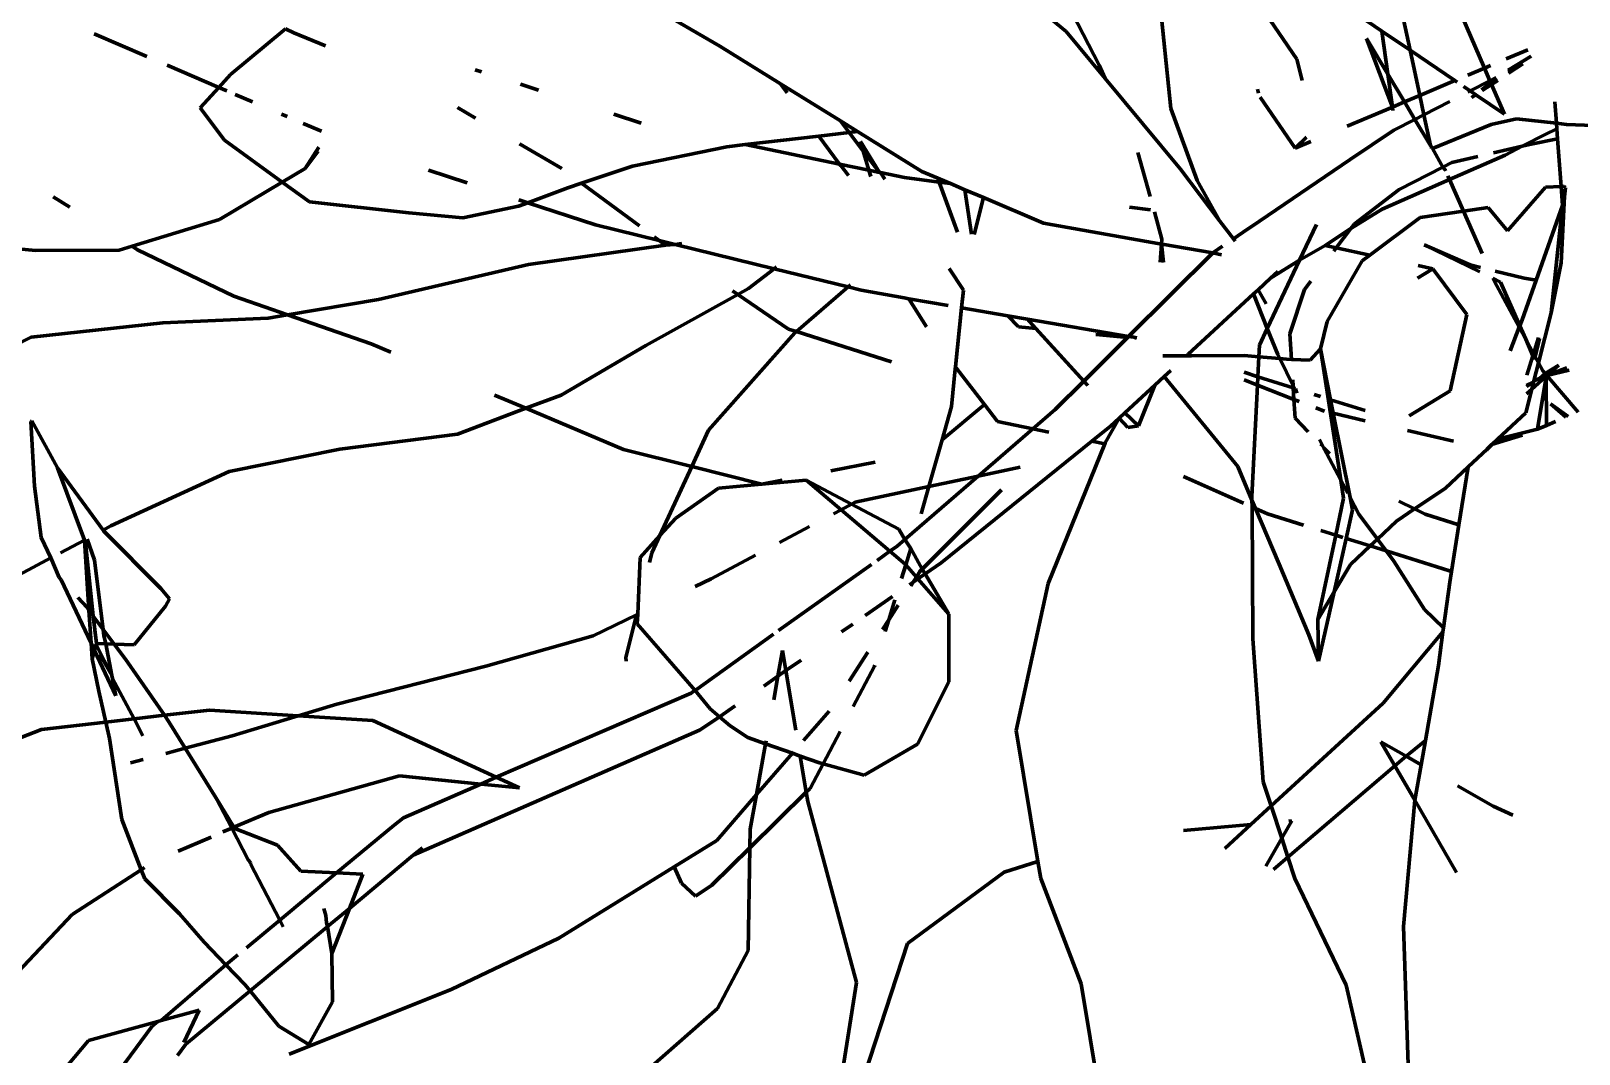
# Model space of a CAD drawing. Header units: millimetres. Extents: x 4307 to 31003, y 2809 to 20009.
# Drawn here: x 7991 to 8052.2, y 17193 to 17233.5 of the extents above; entities that cross this region are included whole.
import ezdxf

# ---------------------------------------------------------------- set-up
doc = ezdxf.new("R2010")
doc.units = ezdxf.units.MM
doc.layers.add('ProfileEdges', color=7, linetype='Continuous')

msp = doc.modelspace()

# ---------------------------------------------------------------- linework, layer by layer
at = {"layer": 'ProfileEdges', "lineweight": 211}
for p, q in [((8033.256, 17232.162), (8031.354, 17235.831)), ((8018.242, 17232.904), (8014.257, 17235.228)), ((8029.71, 17235.338), (8031.952, 17233.492)), ((8035.625, 17234.945), (8036.088, 17230.447)), ((8039.648, 17234.476), (8041.075, 17232.399)), ((8047.431, 17234.504), (8048.5, 17232.038)), ((8044.44, 17233.506), (8043.526, 17234.126)), ((8045.561, 17232.747), (8045.298, 17233.969)), ((7995.573, 17232.497), (7993.484, 17233.393)), ((7998.881, 17231.787), (8001.06, 17233.596)), ((8001.06, 17233.596), (8001.389, 17233.435)), ((8001.389, 17233.435), (8002.638, 17232.921)), ((8031.952, 17233.492), (8033.492, 17231.633)), ((8044.44, 17233.506), (8044.678, 17231.805)), ((8045.561, 17232.747), (8044.44, 17233.506)), ((8020.649, 17231.411), (8018.242, 17232.904)), ((8043.833, 17233.215), (8044.86, 17230.497)), ((8044.678, 17231.805), (8043.833, 17233.215)), ((8047.334, 17231.544), (8045.561, 17232.747)), ((8045.945, 17230.956), (8045.561, 17232.747)), ((8050.22, 17232.766), (8049.355, 17232.4)), ((7998.419, 17231.277), (7996.378, 17232.152)), ((8033.492, 17231.633), (8033.256, 17232.162)), ((8041.075, 17232.399), (8041.283, 17231.546)), ((8048.5, 17232.038), (8047.839, 17231.758)), ((8048.736, 17232.138), (8048.5, 17232.038)), ((8048.5, 17232.038), (8048.718, 17231.535)), ((8050.351, 17232.513), (8049.434, 17231.952)), ((8049.442, 17231.907), (8050.025, 17232.207)), ((8049.455, 17231.833), (8050.025, 17232.207)), ((7998.419, 17231.277), (7998.881, 17231.787)), ((8008.557, 17231.974), (8008.814, 17231.891)), ((8010.349, 17231.399), (8011.069, 17231.167)), ((8020.904, 17231.064), (8020.649, 17231.411)), ((8020.649, 17231.411), (8023.012, 17229.948)), ((8033.492, 17231.633), (8036.469, 17228.038)), ((8044.678, 17231.805), (8044.86, 17230.497)), ((8045.34, 17230.7), (8044.678, 17231.805)), ((8047.334, 17231.544), (8045.945, 17230.956)), ((8047.427, 17231.482), (8047.334, 17231.544)), ((8047.939, 17231.134), (8048.718, 17231.535)), ((8048.387, 17231.177), (8048.755, 17231.45)), ((8048.412, 17231.15), (8048.781, 17231.392)), ((8048.718, 17231.535), (8048.97, 17231.664)), ((8048.718, 17231.535), (8048.755, 17231.45)), ((8048.755, 17231.45), (8048.99, 17231.624)), ((8048.755, 17231.45), (8048.781, 17231.392)), ((8048.781, 17231.392), (8049.025, 17231.552)), ((8048.781, 17231.392), (8049.289, 17230.219)), ((7997.684, 17230.466), (7998.419, 17231.277)), ((7998.735, 17231.141), (7998.419, 17231.277)), ((7999.751, 17230.706), (7999.063, 17231.001)), ((8039.562, 17231.044), (8039.523, 17231.204)), ((8041.013, 17228.868), (8039.625, 17230.888)), ((8045.945, 17230.956), (8045.34, 17230.7)), ((8046.109, 17230.193), (8045.945, 17230.956)), ((8047.939, 17231.134), (8047.679, 17231.311)), ((8047.843, 17231.085), (8047.939, 17231.134)), ((8048.159, 17230.985), (8047.939, 17231.134)), ((8047.994, 17230.877), (8048.159, 17230.985)), ((8049.289, 17230.219), (8048.159, 17230.985)), ((7998.635, 17229.19), (7997.684, 17230.466)), ((8001.117, 17230.12), (8000.893, 17230.216)), ((8007.864, 17230.475), (8008.577, 17230.058)), ((8014.043, 17230.213), (8015.136, 17229.862)), ((8037.134, 17227.594), (8036.088, 17230.447)), ((8044.86, 17230.497), (8043.066, 17229.737)), ((8045.34, 17230.7), (8044.86, 17230.497)), ((8044.86, 17230.497), (8044.879, 17230.362)), ((8045.753, 17230.01), (8045.34, 17230.7)), ((8045.753, 17230.01), (8046.109, 17230.193)), ((8046.109, 17230.193), (8047.131, 17230.718)), ((8046.37, 17228.98), (8046.109, 17230.193)), ((8051.35, 17229.855), (8051.287, 17230.704)), ((8002.476, 17229.537), (8001.753, 17229.847)), ((8023.362, 17229.489), (8023.012, 17229.948)), ((8023.692, 17229.527), (8023.012, 17229.948)), ((8043.185, 17228.425), (8044.911, 17229.577)), ((8044.911, 17229.577), (8045.753, 17230.01)), ((8046.37, 17228.98), (8045.753, 17230.01)), ((8048.766, 17229.813), (8046.444, 17228.857)), ((8049.774, 17230.037), (8048.766, 17229.813)), ((8051.35, 17229.855), (8049.774, 17230.037)), ((8051.366, 17229.638), (8050.934, 17229.425)), ((8051.75, 17229.809), (8051.35, 17229.855)), ((8051.366, 17229.638), (8051.35, 17229.855)), ((8051.395, 17229.245), (8051.366, 17229.638)), ((8053.172, 17229.755), (8051.75, 17229.809)), ((8000.928, 17227.525), (7998.635, 17229.19)), ((8010.316, 17229.042), (8011.989, 17228.063)), ((8019.24, 17229.012), (8018.515, 17228.928)), ((8022.167, 17229.35), (8019.24, 17229.012)), ((8019.24, 17229.012), (8022.985, 17228.24)), ((8023.362, 17229.489), (8022.167, 17229.35)), ((8022.985, 17228.24), (8022.167, 17229.35)), ((8023.692, 17229.527), (8023.362, 17229.489)), ((8023.92, 17228.758), (8023.362, 17229.489)), ((8026.235, 17227.953), (8023.692, 17229.527)), ((8023.811, 17229.133), (8023.92, 17228.758)), ((8023.811, 17229.133), (8024.565, 17227.914)), ((8041.456, 17229.301), (8041.013, 17228.868)), ((8041.637, 17229.133), (8041.013, 17228.868)), ((8046.422, 17228.894), (8046.37, 17228.98)), ((8049.998, 17228.945), (8048.858, 17228.684)), ((8049.998, 17228.945), (8049.324, 17228.6)), ((8050.934, 17229.425), (8049.998, 17228.945)), ((8050.344, 17229.025), (8049.998, 17228.945)), ((8050.344, 17229.025), (8051.395, 17229.245)), ((8051.534, 17227.359), (8051.395, 17229.245)), ((8001.83, 17228.062), (8002.37, 17228.915)), ((8002.343, 17228.754), (8001.83, 17228.062)), ((8018.515, 17228.928), (8014.791, 17228.153)), ((8023.92, 17228.758), (8024.141, 17228.001)), ((8024.565, 17227.914), (8023.92, 17228.758)), ((8035.274, 17226.959), (8034.79, 17228.705)), ((8043.185, 17228.425), (8039.264, 17225.757)), ((8046.4, 17228.839), (8046.422, 17228.894)), ((8046.444, 17228.857), (8046.4, 17228.839)), ((8046.851, 17228.121), (8046.444, 17228.857)), ((8047.12, 17227.631), (8049.324, 17228.6)), ((8048.237, 17228.541), (8047.206, 17228.304)), ((8000.928, 17227.525), (8001.83, 17228.062)), ((8008.247, 17227.497), (8006.718, 17227.999)), ((8014.791, 17228.153), (8012.77, 17227.485)), ((8023.03, 17228.178), (8022.985, 17228.24)), ((8022.985, 17228.24), (8024.141, 17228.001)), ((8023.34, 17227.783), (8023.03, 17228.178)), ((8024.141, 17228.001), (8024.213, 17227.754)), ((8024.141, 17228.001), (8024.565, 17227.914)), ((8024.565, 17227.914), (8024.602, 17227.906)), ((8024.602, 17227.906), (8024.771, 17227.644)), ((8024.602, 17227.906), (8025.551, 17227.711)), ((8025.551, 17227.711), (8026.924, 17227.53)), ((8026.868, 17227.684), (8026.235, 17227.953)), ((8036.469, 17228.038), (8038.032, 17225.981)), ((8045.126, 17227.23), (8046.851, 17228.121)), ((8046.957, 17228), (8046.851, 17228.121)), ((8046.877, 17228.134), (8047.206, 17228.304)), ((8046.971, 17227.968), (8046.957, 17228)), ((8047.12, 17227.631), (8047.057, 17227.773)), ((7998.439, 17226.046), (8000.928, 17227.525)), ((8002.001, 17226.746), (8000.928, 17227.525)), ((8012.226, 17227.305), (8010.643, 17226.71)), ((8012.77, 17227.485), (8012.226, 17227.305)), ((8012.77, 17227.485), (8015.058, 17225.793)), ((8026.868, 17227.684), (8026.924, 17227.53)), ((8027.367, 17227.471), (8026.868, 17227.684)), ((8026.924, 17227.53), (8027.367, 17227.471)), ((8026.924, 17227.53), (8027.644, 17225.545)), ((8027.945, 17227.225), (8027.367, 17227.471)), ((8027.945, 17227.225), (8028.205, 17225.462)), ((8028.672, 17226.916), (8027.945, 17227.225)), ((8038.032, 17225.981), (8037.134, 17227.594)), ((8043.356, 17225.878), (8045.126, 17227.23)), ((8044.451, 17226.457), (8047.12, 17227.631)), ((8047.67, 17226.382), (8047.12, 17227.631)), ((8049.415, 17225.601), (8050.918, 17227.326)), ((8050.918, 17227.326), (8051.534, 17227.359)), ((8051.534, 17227.359), (8051.649, 17227.365)), ((8051.59, 17226.604), (8051.534, 17227.359)), ((8051.649, 17227.365), (8051.708, 17227.317)), ((8051.708, 17227.317), (8051.667, 17226.96)), ((7992.518, 17226.531), (7991.866, 17226.939)), ((8005.935, 17226.306), (8002.001, 17226.746)), ((8010.281, 17226.574), (8008.067, 17226.107)), ((8010.643, 17226.71), (8010.281, 17226.574)), ((8010.643, 17226.71), (8010.284, 17226.828)), ((8013.325, 17225.83), (8010.643, 17226.71)), ((8028.672, 17226.916), (8028.303, 17225.448)), ((8031.055, 17225.901), (8028.672, 17226.916)), ((8034.452, 17226.538), (8035.285, 17226.428)), ((8047.67, 17226.382), (8048.647, 17226.525)), ((8048.647, 17226.525), (8049.415, 17225.601)), ((8050.545, 17223.648), (8051.59, 17226.604)), ((8051.59, 17226.604), (8051.138, 17222.35)), ((8051.535, 17224.328), (8051.667, 17226.96)), ((8051.667, 17226.96), (8051.59, 17226.604)), ((7994.988, 17224.987), (7998.439, 17226.046)), ((8008.067, 17226.107), (8005.935, 17226.306)), ((8035.725, 17225.073), (8031.055, 17225.901)), ((8035.74, 17225.275), (8035.443, 17226.349)), ((8038.032, 17225.981), (8038.564, 17225.281)), ((8044.451, 17226.457), (8043.216, 17225.693)), ((8043.216, 17225.693), (8043.356, 17225.878)), ((8043.964, 17224.637), (8045.961, 17226.131)), ((8045.961, 17226.131), (8047.67, 17226.382)), ((8048.412, 17224.698), (8047.67, 17226.382)), ((8015.845, 17225.211), (8013.325, 17225.83)), ((8015.642, 17225.361), (8015.845, 17225.211)), ((8035.74, 17225.275), (8035.725, 17225.073)), ((8039.121, 17225.66), (8038.564, 17225.281)), ((8038.564, 17225.281), (8038.637, 17225.185)), ((8039.121, 17225.66), (8039.264, 17225.757)), ((8041.854, 17225.856), (8041.186, 17224.438)), ((8043.216, 17225.693), (8042.193, 17225.023)), ((8042.634, 17224.927), (8043.216, 17225.693)), ((7989.741, 17224.948), (7991.175, 17224.818)), ((7991.175, 17224.818), (7994.479, 17224.831)), ((7994.479, 17224.831), (7994.988, 17224.987)), ((7995.203, 17224.853), (7994.988, 17224.987)), ((7999.011, 17223.008), (7995.203, 17224.853)), ((8010.671, 17224.266), (8016.096, 17225.025)), ((8015.845, 17225.211), (8016.096, 17225.025)), ((8016.476, 17225.057), (8015.845, 17225.211)), ((8016.096, 17225.025), (8016.476, 17225.057)), ((8016.096, 17225.025), (8016.121, 17225.008)), ((8016.476, 17225.057), (8016.741, 17225.093)), ((8020.389, 17224.097), (8016.476, 17225.057)), ((8034.42, 17221.42), (8037.747, 17224.725)), ((8035.671, 17224.362), (8035.725, 17225.073)), ((8035.725, 17225.073), (8035.798, 17224.344)), ((8035.753, 17225.068), (8035.725, 17225.073)), ((8037.747, 17224.725), (8035.753, 17225.068)), ((8038.136, 17224.99), (8037.747, 17224.725)), ((8038.095, 17224.652), (8037.747, 17224.725)), ((8042.193, 17225.023), (8041.186, 17224.438)), ((8042.193, 17225.023), (8042.634, 17224.927)), ((8042.535, 17224.796), (8042.634, 17224.927)), ((8042.634, 17224.927), (8043.964, 17224.637)), ((8048.318, 17223.97), (8046.115, 17225.041)), ((8046.115, 17225.041), (8047.932, 17224.248)), ((8004.732, 17222.881), (8010.671, 17224.266)), ((8020.389, 17224.097), (8019.383, 17223.32)), ((8020.492, 17224.176), (8020.389, 17224.097)), ((8023.319, 17223.378), (8020.389, 17224.097)), ((8027.318, 17224.107), (8027.886, 17223.254)), ((8041.186, 17224.438), (8039.909, 17221.728)), ((8041.186, 17224.438), (8040.041, 17223.73)), ((8042.277, 17222.01), (8043.663, 17224.412)), ((8043.663, 17224.412), (8043.964, 17224.637)), ((8045.853, 17223.728), (8046.458, 17224.094)), ((8045.875, 17224.221), (8046.458, 17224.094)), ((8046.458, 17224.094), (8047.803, 17222.285)), ((8048.341, 17224.149), (8047.932, 17224.248)), ((8051.138, 17222.35), (8051.535, 17224.328)), ((8023.319, 17223.378), (8023.415, 17223.462)), ((8039.543, 17223.269), (8040.041, 17223.73)), ((8040.041, 17223.73), (8040.321, 17223.989)), ((8041.382, 17223.277), (8041.635, 17223.61)), ((8048.898, 17223.593), (8048.837, 17223.732)), ((8049.141, 17223.57), (8048.837, 17223.732)), ((8048.898, 17223.593), (8049.877, 17221.782)), ((8050.073, 17223.729), (8048.923, 17224.008)), ((8049.141, 17223.57), (8049.9, 17221.84)), ((8049.989, 17222.074), (8050.545, 17223.648)), ((8050.545, 17223.648), (8050.073, 17223.729)), ((8001.137, 17222.27), (7999.011, 17223.008)), ((8001.137, 17222.27), (8004.732, 17222.881)), ((8018.952, 17223.082), (8015.308, 17221.059)), ((8018.746, 17223.222), (8018.952, 17223.082)), ((8019.383, 17223.32), (8018.952, 17223.082)), ((8018.952, 17223.082), (8020.966, 17221.711)), ((8021.28, 17221.611), (8023.319, 17223.378)), ((8023.837, 17223.251), (8023.319, 17223.378)), ((8023.837, 17223.251), (8025.535, 17222.944)), ((8025.535, 17222.944), (8025.724, 17222.911)), ((8026.421, 17221.8), (8025.724, 17222.911)), ((8025.724, 17222.911), (8027.273, 17222.646)), ((8027.886, 17223.254), (8027.813, 17222.553)), ((8036.769, 17220.704), (8039.359, 17223.1)), ((8039.359, 17223.1), (8039.543, 17223.269)), ((8039.909, 17221.728), (8039.359, 17223.1)), ((8039.857, 17222.705), (8039.543, 17223.269)), ((8041.382, 17223.277), (8040.806, 17221.523)), ((8000.369, 17222.139), (8001.137, 17222.27)), ((8004.445, 17221.121), (8001.137, 17222.27)), ((8027.813, 17222.553), (8027.571, 17220.216)), ((8027.813, 17222.553), (8029.646, 17222.239)), ((8029.646, 17222.239), (8030.062, 17221.8)), ((8029.646, 17222.239), (8030.417, 17222.106)), ((8047.803, 17222.285), (8047.145, 17219.263)), ((8051.138, 17222.35), (8050.638, 17220.374)), ((7990.996, 17221.394), (7996.205, 17221.951)), ((7996.205, 17221.951), (8000.369, 17222.139)), ((8020.966, 17221.711), (8021.28, 17221.611)), ((8021.217, 17221.556), (8021.28, 17221.611)), ((8021.28, 17221.611), (8025.031, 17220.419)), ((8030.062, 17221.8), (8030.743, 17221.733)), ((8030.417, 17222.106), (8030.491, 17222.009)), ((8030.417, 17222.106), (8034.42, 17221.42)), ((8030.491, 17222.009), (8030.743, 17221.733)), ((8030.743, 17221.733), (8032.644, 17219.655)), ((8039.909, 17221.728), (8039.602, 17221.077)), ((8040.32, 17220.7), (8039.909, 17221.728)), ((8042.014, 17220.928), (8042.277, 17222.01)), ((8049.521, 17220.843), (8049.877, 17221.782)), ((8049.877, 17221.782), (8049.9, 17221.84)), ((8049.877, 17221.782), (8050.133, 17221.309)), ((8049.9, 17221.84), (8049.989, 17222.074)), ((8049.9, 17221.84), (8050.133, 17221.309)), ((7986.319, 17219.045), (7990.996, 17221.394)), ((8005.224, 17220.799), (8004.445, 17221.121)), ((8015.308, 17221.059), (8011.961, 17219.096)), ((8017.792, 17217.704), (8021.217, 17221.556)), ((8032.644, 17219.655), (8034.374, 17221.374)), ((8033.121, 17221.498), (8034.374, 17221.374)), ((8034.374, 17221.374), (8034.42, 17221.42)), ((8034.42, 17221.42), (8034.621, 17221.385)), ((8034.723, 17221.339), (8034.621, 17221.385)), ((8034.621, 17221.385), (8034.747, 17221.364)), ((8039.602, 17221.077), (8039.579, 17220.617)), ((8040.806, 17221.523), (8040.867, 17220.509)), ((8050.133, 17221.309), (8050.419, 17220.658)), ((8050.133, 17221.309), (8050.442, 17220.737)), ((8050.442, 17220.737), (8050.637, 17221.38)), ((8050.676, 17221.339), (8050.509, 17220.613)), ((8035.769, 17220.652), (8036.718, 17220.657)), ((8036.718, 17220.657), (8036.769, 17220.704)), ((8036.718, 17220.657), (8036.914, 17220.658)), ((8036.914, 17220.658), (8036.769, 17220.704)), ((8036.914, 17220.658), (8038.997, 17220.671)), ((8038.997, 17220.671), (8039.579, 17220.617)), ((8039.579, 17220.617), (8039.539, 17219.826)), ((8039.579, 17220.617), (8040.398, 17220.542)), ((8040.32, 17220.7), (8040.398, 17220.542)), ((8040.398, 17220.542), (8040.673, 17220.517)), ((8040.398, 17220.542), (8040.931, 17219.46)), ((8040.673, 17220.517), (8040.867, 17220.509)), ((8040.867, 17220.509), (8041.603, 17220.477)), ((8041.603, 17220.477), (8042.014, 17220.928)), ((8042.82, 17215.728), (8042.014, 17220.928)), ((8042.014, 17220.928), (8042.414, 17218.915)), ((8050.184, 17219.886), (8050.419, 17220.658)), ((8050.419, 17220.658), (8050.442, 17220.737)), ((8050.419, 17220.658), (8050.485, 17220.507)), ((8050.442, 17220.737), (8050.509, 17220.613)), ((8050.638, 17220.374), (8050.458, 17219.662)), ((8050.509, 17220.613), (8050.485, 17220.507)), ((8050.509, 17220.613), (8050.638, 17220.374)), ((8050.638, 17220.374), (8050.807, 17220.063)), ((8027.562, 17220.133), (8027.408, 17218.649)), ((8027.571, 17220.216), (8027.562, 17220.133)), ((8027.562, 17220.133), (8027.641, 17220.125)), ((8027.641, 17220.125), (8027.571, 17220.216)), ((8028.713, 17218.724), (8027.641, 17220.125)), ((8035.456, 17219.49), (8035.828, 17219.834)), ((8035.828, 17219.834), (8036.087, 17220.074)), ((8038.741, 17216.268), (8035.828, 17219.834)), ((8039.539, 17219.826), (8038.991, 17220)), ((8039.539, 17219.826), (8039.522, 17219.491)), ((8040.935, 17219.384), (8039.539, 17219.826)), ((8050.917, 17219.819), (8050.377, 17219.338)), ((8050.458, 17219.662), (8050.682, 17219.752)), ((8050.603, 17217.754), (8050.95, 17219.824)), ((8050.682, 17219.752), (8050.906, 17219.946)), ((8050.682, 17219.752), (8050.917, 17219.819)), ((8050.906, 17219.946), (8050.807, 17220.063)), ((8050.906, 17219.946), (8051.444, 17220.288)), ((8050.973, 17219.869), (8050.906, 17219.946)), ((8050.917, 17219.819), (8050.95, 17219.824)), ((8050.95, 17219.824), (8050.973, 17219.869)), ((8050.954, 17217.899), (8050.95, 17219.824)), ((8051.444, 17220.288), (8050.973, 17219.869)), ((8050.973, 17219.869), (8051.764, 17220.174)), ((8050.973, 17219.869), (8051.848, 17220.084)), ((8052.211, 17218.421), (8050.973, 17219.869)), ((8031.515, 17218.533), (8032.644, 17219.655)), ((8032.644, 17219.655), (8032.806, 17219.478)), ((8034.268, 17218.392), (8035.456, 17219.49)), ((8034.813, 17217.887), (8035.456, 17219.49)), ((8038.988, 17219.701), (8039.522, 17219.491)), ((8039.522, 17219.491), (8039.301, 17215.087)), ((8039.522, 17219.491), (8040.963, 17218.927)), ((8040.916, 17219.699), (8040.931, 17219.46)), ((8040.931, 17219.46), (8040.935, 17219.384)), ((8040.935, 17219.384), (8040.963, 17218.927)), ((8041.018, 17219.357), (8040.935, 17219.384)), ((8041.018, 17219.357), (8041.074, 17219.168)), ((8047.145, 17219.263), (8045.526, 17218.283)), ((8050.377, 17219.338), (8050.138, 17218.393)), ((8050.377, 17219.338), (8050.161, 17219.147)), ((8050.17, 17219.441), (8050.445, 17219.608)), ((8050.172, 17219.48), (8050.445, 17219.608)), ((8050.445, 17219.608), (8050.377, 17219.338)), ((8050.445, 17219.608), (8050.458, 17219.662)), ((8010.571, 17218.574), (8007.859, 17217.556)), ((8010.571, 17218.574), (8009.321, 17219.1)), ((8011.961, 17219.096), (8010.571, 17218.574)), ((8014.425, 17216.95), (8010.571, 17218.574)), ((8028.713, 17218.724), (8027.037, 17217.33)), ((8027.408, 17218.649), (8027.037, 17217.33)), ((8029.225, 17218.055), (8028.713, 17218.724)), ((8030.624, 17217.762), (8031.515, 17218.533)), ((8040.963, 17218.927), (8041.008, 17218.179)), ((8040.963, 17218.927), (8041.17, 17218.846)), ((8042.009, 17219.043), (8041.764, 17219.121)), ((8041.827, 17218.589), (8042.13, 17218.47)), ((8043.776, 17218.483), (8042.414, 17218.915)), ((8042.414, 17218.915), (8042.52, 17218.379)), ((8051.114, 17218.756), (8051.727, 17218.22)), ((8051.808, 17218.254), (8051.114, 17218.756)), ((7990.983, 17218.05), (7991.02, 17218.085)), ((7991.121, 17215.49), (7990.983, 17218.05)), ((7991.02, 17218.085), (7992.036, 17216.217)), ((8029.225, 17218.055), (8030.624, 17217.762)), ((8033.498, 17217.21), (8034.04, 17218.181)), ((8033.707, 17217.873), (8034.04, 17218.181)), ((8034.04, 17218.181), (8034.268, 17218.392)), ((8034.04, 17218.181), (8034.384, 17217.819)), ((8034.813, 17217.887), (8034.268, 17218.392)), ((8041.528, 17217.639), (8041.008, 17218.179)), ((8042.13, 17218.47), (8042.174, 17218.46)), ((8042.52, 17218.379), (8043.783, 17218.085)), ((8042.52, 17218.379), (8043.182, 17215.048)), ((8050.138, 17218.393), (8049.023, 17217.35)), ((8051.312, 17218.048), (8050.954, 17217.899)), ((8007.859, 17217.556), (8003.211, 17216.96)), ((8017.131, 17216.271), (8017.792, 17217.704)), ((8027.037, 17217.33), (8026.518, 17215.481)), ((8028.467, 17215.895), (8030.624, 17217.762)), ((8030.624, 17217.762), (8031.263, 17217.628)), ((8032.961, 17217.271), (8033.707, 17217.873)), ((8034.384, 17217.819), (8034.813, 17217.887)), ((8041.975, 17217.336), (8042.091, 17217.1)), ((8045.456, 17217.695), (8047.279, 17217.27)), ((8050.008, 17217.507), (8048.797, 17217.138)), ((8049.023, 17217.35), (8048.797, 17217.138)), ((8050.603, 17217.754), (8049.023, 17217.35)), ((8050.954, 17217.899), (8050.603, 17217.754)), ((8003.211, 17216.96), (7998.825, 17216.067)), ((8017.131, 17216.271), (8014.425, 17216.95)), ((8027.001, 17212.465), (8032.961, 17217.271)), ((8031.24, 17211.637), (8033.479, 17217.163)), ((8032.961, 17217.271), (8033.479, 17217.163)), ((8033.479, 17217.163), (8033.498, 17217.21)), ((8042.091, 17217.1), (8041.997, 17217.153)), ((8042.144, 17217.001), (8042.091, 17217.1)), ((8042.367, 17216.769), (8042.144, 17217.001)), ((8042.144, 17217.001), (8042.82, 17215.728)), ((8048.608, 17216.961), (8047.863, 17216.263)), ((8048.797, 17217.138), (8048.608, 17216.961)), ((8048.608, 17216.961), (8048.661, 17216.949)), ((7993.1, 17213.361), (7992.036, 17216.217)), ((7992.036, 17216.217), (7993.836, 17213.752)), ((7998.825, 17216.067), (7994.145, 17213.917)), ((8015.869, 17213.537), (8017.131, 17216.271)), ((8019.911, 17215.574), (8017.131, 17216.271)), ((8024.394, 17216.438), (8022.634, 17216.099)), ((8028.467, 17215.895), (8030.124, 17216.247)), ((8039.302, 17214.944), (8038.741, 17216.268)), ((8047.863, 17216.263), (8046.942, 17215.401)), ((8047.492, 17213.959), (8047.863, 17216.263)), ((7991.385, 17213.465), (7991.121, 17215.49)), ((8019.911, 17215.574), (8018.187, 17215.416)), ((8021.666, 17215.73), (8019.911, 17215.574)), ((8020.714, 17215.729), (8019.911, 17215.574)), ((8021.666, 17215.73), (8023.456, 17214.784)), ((8023.04, 17214.563), (8021.666, 17215.73)), ((8023.603, 17214.862), (8026.518, 17215.481)), ((8025.565, 17213.384), (8028.467, 17215.895)), ((8026.518, 17215.481), (8026.215, 17214.403)), ((8026.518, 17215.481), (8028.467, 17215.895)), ((8036.59, 17215.88), (8038.971, 17214.819)), ((8042.82, 17215.728), (8043.094, 17215.213)), ((8042.93, 17215.019), (8042.82, 17215.728)), ((8018.187, 17215.416), (8016.496, 17214.232)), ((8023.456, 17214.784), (8023.603, 17214.862)), ((8029.383, 17215.35), (8026.254, 17212.21)), ((8039.301, 17215.087), (8039.302, 17214.944)), ((8039.445, 17214.608), (8039.302, 17214.944)), ((8039.302, 17214.944), (8039.304, 17214.671)), ((8042.93, 17215.019), (8042.616, 17213.552)), ((8043.182, 17215.048), (8043.532, 17214.388)), ((8043.182, 17215.048), (8043.278, 17214.561)), ((8045.119, 17214.895), (8045.739, 17214.592)), ((8046.942, 17215.401), (8045.739, 17214.592)), ((8016.496, 17214.232), (8015.869, 17213.537)), ((8022.735, 17214.401), (8023.04, 17214.563)), ((8023.04, 17214.563), (8023.456, 17214.784)), ((8024.975, 17212.916), (8023.04, 17214.563)), ((8023.456, 17214.784), (8025.324, 17213.795)), ((8039.304, 17214.671), (8039.445, 17214.608)), ((8039.304, 17214.671), (8039.342, 17209.454)), ((8039.445, 17214.608), (8039.922, 17214.395)), ((8040.376, 17212.409), (8039.445, 17214.608)), ((8041.341, 17213.951), (8039.922, 17214.395)), ((8043.278, 17214.561), (8043.024, 17213.425)), ((8043.532, 17214.388), (8044.264, 17213.397)), ((8045.739, 17214.592), (8045.025, 17214.113)), ((8045.739, 17214.592), (8046.162, 17214.386)), ((8047.492, 17213.959), (8046.162, 17214.386)), ((7994.145, 17213.917), (7993.836, 17213.752)), ((7993.836, 17213.752), (7993.861, 17213.718)), ((7993.861, 17213.718), (7996.119, 17211.44)), ((8020.604, 17213.269), (8021.788, 17213.898)), ((8025.324, 17213.795), (8025.565, 17213.384)), ((8042.616, 17213.552), (8042.028, 17213.736)), ((8045.025, 17214.113), (8044.264, 17213.397)), ((8047.196, 17212.121), (8047.492, 17213.959)), ((7991.769, 17212.652), (7991.385, 17213.465)), ((7993.1, 17213.361), (7992.146, 17212.853)), ((7993.45, 17210.354), (7993.1, 17213.361)), ((7993.278, 17210.585), (7993.1, 17213.361)), ((7993.132, 17213.368), (7993.45, 17210.354)), ((7993.202, 17213.402), (7993.499, 17212.564)), ((8015.869, 17213.537), (8015.089, 17212.672)), ((8015.552, 17212.85), (8015.869, 17213.537)), ((8024.975, 17212.916), (8025.26, 17213.12)), ((8025.26, 17213.12), (8025.565, 17213.384)), ((8025.565, 17213.384), (8025.796, 17213.02)), ((8025.796, 17213.02), (8025.599, 17212.38)), ((8025.796, 17213.02), (8026.254, 17212.21)), ((8042.616, 17213.552), (8041.903, 17210.213)), ((8043.024, 17213.425), (8042.551, 17211.305)), ((8042.897, 17213.465), (8042.616, 17213.552)), ((8043.976, 17213.127), (8043.024, 17213.425)), ((8043.976, 17213.127), (8043.197, 17212.395)), ((8044.264, 17213.397), (8043.976, 17213.127)), ((8044.609, 17212.929), (8043.976, 17213.127)), ((8044.264, 17213.397), (8044.609, 17212.929)), ((7991.769, 17212.652), (7990.519, 17211.988)), ((7992.099, 17211.874), (7991.769, 17212.652)), ((7993.842, 17209.826), (7993.499, 17212.564)), ((8014.993, 17210.422), (8015.089, 17212.672)), ((8015.46, 17212.477), (8015.552, 17212.85)), ((8017.895, 17211.829), (8019.659, 17212.767)), ((8020.568, 17209.776), (8024.249, 17212.399)), ((8024.47, 17212.556), (8024.975, 17212.916)), ((8025.578, 17212.404), (8024.975, 17212.916)), ((8025.599, 17212.38), (8025.578, 17212.404)), ((8027.001, 17212.465), (8026.364, 17212.022)), ((8041.557, 17209.603), (8040.376, 17212.409)), ((8043.197, 17212.395), (8042.551, 17211.305)), ((8044.609, 17212.929), (8044.911, 17212.521)), ((8047.118, 17212.144), (8044.609, 17212.929)), ((8044.911, 17212.521), (8046.134, 17210.615)), ((7992.175, 17211.792), (7992.099, 17211.874)), ((7992.175, 17211.792), (7993.362, 17209.278)), ((8017.263, 17211.523), (8017.895, 17211.829)), ((8025.599, 17212.38), (8025.431, 17211.833)), ((8026.02, 17211.896), (8025.599, 17212.38)), ((8026.02, 17211.896), (8025.888, 17211.691)), ((8026.081, 17211.826), (8025.888, 17211.691)), ((8026.164, 17212.12), (8026.02, 17211.896)), ((8026.081, 17211.826), (8026.02, 17211.896)), ((8026.364, 17212.022), (8026.081, 17211.826)), ((8027.299, 17210.427), (8026.081, 17211.826)), ((8026.254, 17212.21), (8026.164, 17212.12)), ((8026.254, 17212.21), (8026.364, 17212.022)), ((8026.364, 17212.022), (8027.299, 17210.427)), ((8047.118, 17212.144), (8047.196, 17212.121)), ((8047.126, 17211.69), (8047.196, 17212.121)), ((7996.119, 17211.44), (7996.47, 17211.036)), ((8025.888, 17211.691), (8025.748, 17211.594)), ((8025.888, 17211.691), (8025.8, 17211.555)), ((8029.968, 17205.824), (8031.24, 17211.637)), ((8042.551, 17211.305), (8041.903, 17210.213)), ((8042.551, 17211.305), (8041.939, 17208.566)), ((8046.883, 17209.89), (8047.126, 17211.69)), ((7993.2, 17210.69), (7992.833, 17211.085)), ((7993.278, 17210.585), (7993.2, 17210.69)), ((7993.45, 17210.354), (7993.278, 17210.585)), ((7993.362, 17209.278), (7993.278, 17210.585)), ((7996.304, 17210.746), (7995.067, 17209.219)), ((7996.47, 17211.036), (7996.304, 17210.746)), ((8025.081, 17211.13), (8023.991, 17210.372)), ((8025.172, 17210.991), (8024.93, 17210.203)), ((8025.306, 17210.787), (8024.93, 17210.203)), ((8046.883, 17209.89), (8046.134, 17210.615)), ((7993.577, 17209.261), (7993.45, 17210.354)), ((7993.842, 17209.826), (7993.45, 17210.354)), ((8013.226, 17209.566), (8014.945, 17210.399)), ((8014.528, 17208.712), (8014.945, 17210.399)), ((8014.945, 17210.399), (8014.993, 17210.422)), ((8014.993, 17210.422), (8014.976, 17210.044)), ((8014.976, 17210.044), (8017.266, 17207.4)), ((8023.501, 17210.032), (8023.062, 17209.727)), ((8024.93, 17210.203), (8024.684, 17209.822)), ((8024.93, 17210.203), (8024.787, 17209.74)), ((8027.3, 17207.746), (8027.299, 17210.427)), ((8041.903, 17210.213), (8041.939, 17208.566)), ((7993.872, 17209.589), (7993.842, 17209.826)), ((7994.277, 17209.241), (7993.842, 17209.826)), ((7993.939, 17209.251), (7993.872, 17209.589)), ((8008.981, 17208.364), (8013.226, 17209.566)), ((8017.266, 17207.4), (8020.364, 17209.63)), ((8039.342, 17209.454), (8039.75, 17203.797)), ((8041.939, 17208.566), (8041.557, 17209.603)), ((8044.493, 17206.907), (8046.861, 17209.729)), ((8046.68, 17208.393), (8046.861, 17209.729)), ((8046.861, 17209.729), (8046.883, 17209.89)), ((7993.402, 17208.653), (7993.362, 17209.278)), ((7993.498, 17208.988), (7993.362, 17209.278)), ((7993.498, 17208.988), (7993.402, 17208.653)), ((7993.564, 17209.215), (7993.498, 17208.988)), ((7994.344, 17207.198), (7993.498, 17208.988)), ((7993.564, 17209.215), (7993.547, 17209.248)), ((7993.577, 17209.261), (7993.564, 17209.215)), ((7994.185, 17208.003), (7993.564, 17209.215)), ((7993.939, 17209.251), (7993.577, 17209.261)), ((7994.185, 17208.003), (7993.711, 17208.825)), ((7994.185, 17208.003), (7993.939, 17209.251)), ((7994.277, 17209.241), (7993.939, 17209.251)), ((7995.067, 17209.219), (7994.277, 17209.241)), ((7994.721, 17208.643), (7994.277, 17209.241)), ((8020.544, 17207.977), (8020.728, 17208.991)), ((8020.728, 17208.991), (8020.86, 17208.197)), ((8024.102, 17208.919), (8023.367, 17207.778)), ((7993.402, 17208.653), (7993.673, 17207.385)), ((7996.266, 17206.424), (7994.721, 17208.643)), ((8003.088, 17206.865), (8008.981, 17208.364)), ((8014.534, 17208.564), (8014.528, 17208.712)), ((8020.86, 17208.197), (8020.544, 17207.977)), ((8021.458, 17208.612), (8020.86, 17208.197)), ((8020.86, 17208.197), (8021.254, 17205.832)), ((8024.367, 17208.373), (8023.524, 17206.774)), ((8024.378, 17208.408), (8024.367, 17208.373)), ((8046.163, 17205.429), (8046.68, 17208.393)), ((7994.208, 17207.885), (7994.185, 17208.003)), ((7994.344, 17207.198), (7994.208, 17207.885)), ((7995.065, 17206.285), (7994.208, 17207.885)), ((8020.544, 17207.977), (8019.979, 17207.584)), ((8020.374, 17207.042), (8020.544, 17207.977)), ((8026.062, 17205.285), (8027.3, 17207.746)), ((7993.673, 17207.385), (7993.949, 17206.156)), ((8017.103, 17207.306), (8009.395, 17203.971)), ((8017.103, 17207.306), (8017.236, 17207.401)), ((8017.236, 17207.401), (8017.266, 17207.4)), ((8017.266, 17207.4), (8017.855, 17206.677)), ((8044.493, 17206.907), (8040.063, 17202.839)), ((7993.949, 17206.156), (7995.065, 17206.285)), ((7995.065, 17206.285), (7996.266, 17206.424)), ((7995.412, 17205.608), (7995.065, 17206.285)), ((7996.266, 17206.424), (7998.043, 17206.63)), ((7996.444, 17206.168), (7996.266, 17206.424)), ((7998.043, 17206.63), (8001.556, 17206.403)), ((7998.943, 17205.615), (8001.556, 17206.403)), ((8001.556, 17206.403), (8003.088, 17206.865)), ((8001.556, 17206.403), (8004.514, 17206.212)), ((8017.855, 17206.677), (8018.226, 17206.366)), ((8018.226, 17206.366), (8017.973, 17206.19)), ((8018.846, 17206.797), (8018.226, 17206.366)), ((8018.226, 17206.366), (8018.654, 17206.006)), ((8022.564, 17206.589), (8021.551, 17205.424)), ((7985.27, 17203.473), (7991.393, 17205.861)), ((7991.393, 17205.861), (7993.949, 17206.156)), ((7993.949, 17206.156), (7994.095, 17205.508)), ((7997.088, 17205.121), (7996.444, 17206.168)), ((8004.514, 17206.212), (8009.395, 17203.971)), ((8017.438, 17205.831), (8006.105, 17200.883)), ((8017.438, 17205.831), (8017.973, 17206.19)), ((8018.654, 17206.006), (8019.346, 17205.54)), ((8023.003, 17205.784), (8022.329, 17204.505)), ((8030.831, 17200.634), (8029.968, 17205.824)), ((7994.095, 17205.508), (7994.574, 17202.303)), ((7996.314, 17204.915), (7997.088, 17205.121)), ((7997.088, 17205.121), (7998.943, 17205.615)), ((7998.305, 17203.141), (7997.088, 17205.121)), ((8019.346, 17205.54), (8020.056, 17205.291)), ((8019.692, 17203.284), (8020.056, 17205.291)), ((8020.056, 17205.291), (8020.079, 17205.417)), ((8020.056, 17205.291), (8021.114, 17204.921)), ((8023.951, 17204.049), (8026.062, 17205.285)), ((8044.407, 17205.373), (8045.404, 17204.801)), ((8044.959, 17204.421), (8044.407, 17205.373)), ((8045.539, 17204.916), (8046.163, 17205.429)), ((8045.994, 17204.462), (8046.163, 17205.429)), ((7994.922, 17204.545), (7995.424, 17204.678)), ((8021.114, 17204.921), (8019.692, 17203.284)), ((8021.158, 17204.971), (8021.114, 17204.921)), ((8021.114, 17204.921), (8021.424, 17204.812)), ((8021.415, 17204.864), (8021.424, 17204.812)), ((8021.424, 17204.812), (8021.662, 17203.381)), ((8021.424, 17204.812), (8022.192, 17204.543)), ((8022.329, 17204.505), (8021.817, 17203.533)), ((8022.192, 17204.543), (8022.329, 17204.505)), ((8022.329, 17204.505), (8023.951, 17204.049)), ((8045.404, 17204.801), (8044.959, 17204.421)), ((8045.539, 17204.916), (8045.404, 17204.801)), ((8045.404, 17204.801), (8045.994, 17204.462)), ((8045.751, 17203.071), (8045.994, 17204.462)), ((8005.563, 17204.031), (8000.401, 17202.58)), ((8008.781, 17203.704), (8005.563, 17204.031)), ((8009.395, 17203.971), (8008.781, 17203.704)), ((8009.395, 17203.971), (8010.317, 17203.548)), ((8044.959, 17204.421), (8040.727, 17200.808)), ((8045.751, 17203.071), (8044.959, 17204.421)), ((8008.781, 17203.704), (8005.721, 17202.371)), ((8010.317, 17203.548), (8008.781, 17203.704)), ((8019.692, 17203.284), (8018.118, 17201.474)), ((8021.662, 17203.381), (8019.432, 17201.184)), ((8019.444, 17201.919), (8019.692, 17203.284)), ((8021.817, 17203.533), (8021.662, 17203.381)), ((8021.662, 17203.381), (8021.723, 17203.015)), ((8039.75, 17203.797), (8040.063, 17202.839)), ((8047.43, 17203.639), (8048.848, 17202.825)), ((7999.016, 17201.992), (7998.305, 17203.141)), ((7998.305, 17203.141), (7998.926, 17201.954)), ((8021.723, 17203.015), (8023.65, 17195.852)), ((8040.063, 17202.839), (8039.26, 17202.101)), ((8040.063, 17202.839), (8040.481, 17201.56)), ((8045.304, 17198.07), (8045.751, 17203.071)), ((8047.402, 17200.209), (8045.751, 17203.071)), ((8048.848, 17202.825), (8049.623, 17202.474)), ((7994.574, 17202.303), (7995.343, 17200.311)), ((7999.016, 17201.992), (7998.926, 17201.954)), ((8000.401, 17202.58), (7999.016, 17201.992)), ((7999.049, 17201.939), (7999.016, 17201.992)), ((8003.078, 17200.185), (8005.349, 17202.071)), ((8005.721, 17202.371), (8005.349, 17202.071)), ((8036.594, 17201.859), (8039.26, 17202.101)), ((8039.26, 17202.101), (8038.23, 17201.155)), ((8040.877, 17202.248), (8040.481, 17201.56)), ((8040.763, 17202.238), (8040.877, 17202.248)), ((7998.109, 17201.606), (7996.804, 17201.052)), ((7998.926, 17201.954), (7998.581, 17201.807)), ((7998.926, 17201.954), (7999.581, 17200.701)), ((8000.742, 17201.278), (7999.049, 17201.939)), ((8018.118, 17201.474), (8016.433, 17200.431)), ((8019.432, 17201.184), (8019.444, 17201.919)), ((8040.481, 17201.56), (8039.848, 17200.459)), ((8040.481, 17201.56), (8040.727, 17200.808)), ((8001.658, 17200.254), (8000.742, 17201.278)), ((8006.105, 17200.883), (8003.586, 17198.783)), ((8006.105, 17200.883), (8006.476, 17201.183)), ((8019.432, 17201.184), (8017.927, 17199.702)), ((8019.366, 17197.109), (8019.432, 17201.184)), ((8040.727, 17200.808), (8040.16, 17200.325)), ((8040.727, 17200.808), (8041.004, 17199.962)), ((7995.343, 17200.311), (7992.612, 17198.54)), ((7995.478, 17200.399), (7995.343, 17200.311)), ((7995.343, 17200.311), (7995.483, 17199.946)), ((7999.581, 17200.701), (7999.669, 17200.605)), ((7999.666, 17200.54), (7999.669, 17200.605)), ((7999.666, 17200.54), (8000.829, 17198.317)), ((8000.829, 17198.317), (8003.078, 17200.185)), ((8003.078, 17200.185), (8001.658, 17200.254)), ((8004.115, 17200.134), (8003.078, 17200.185)), ((8016.433, 17200.431), (8011.867, 17197.604)), ((8016.732, 17199.774), (8016.433, 17200.431)), ((8025.672, 17197.395), (8029.501, 17200.21)), ((8029.501, 17200.21), (8030.831, 17200.634)), ((8030.942, 17199.966), (8030.831, 17200.634)), ((7995.483, 17199.946), (7996.858, 17198.567)), ((8003.586, 17198.783), (8004.115, 17200.134)), ((8017.282, 17199.271), (8016.732, 17199.774)), ((8017.927, 17199.702), (8017.282, 17199.271)), ((8032.542, 17195.797), (8030.942, 17199.966)), ((8041.004, 17199.962), (8043.035, 17195.748)), ((7992.612, 17198.54), (7990.477, 17196.274)), ((7996.858, 17198.567), (7997.835, 17197.443)), ((7999.51, 17197.222), (8000.829, 17198.317)), ((8000.967, 17198.052), (8000.829, 17198.317)), ((8002.57, 17198.772), (8002.649, 17198.502)), ((8002.649, 17198.502), (8002.671, 17198.205)), ((8003.586, 17198.783), (8002.718, 17198.062)), ((8002.888, 17196.999), (8003.586, 17198.783)), ((8002.685, 17198.034), (7999.651, 17195.514)), ((8002.671, 17198.205), (8002.718, 17198.062)), ((8002.718, 17198.062), (8002.888, 17196.999)), ((8045.507, 17191.806), (8045.304, 17198.07)), ((7997.835, 17197.443), (7998.696, 17196.546)), ((8011.867, 17197.604), (8007.61, 17195.572)), ((8018.154, 17194.823), (8019.366, 17197.109)), ((8023.729, 17191.457), (8025.672, 17197.395)), ((7996.131, 17194.345), (7998.696, 17196.546)), ((7998.696, 17196.546), (7999.173, 17196.943)), ((7998.696, 17196.546), (7999.441, 17195.77)), ((8002.913, 17195.083), (8002.888, 17196.999)), ((8023.65, 17195.852), (8022.319, 17187.341)), ((7999.651, 17195.514), (7997.107, 17193.402)), ((7999.441, 17195.77), (7999.651, 17195.514)), ((7999.651, 17195.514), (8000.795, 17194.119)), ((8007.61, 17195.572), (8001.201, 17193.015)), ((8033.301, 17191.204), (8032.542, 17195.797)), ((8043.035, 17195.748), (8044.192, 17190.66)), ((7996.131, 17194.345), (7997.643, 17194.759)), ((7997.643, 17194.759), (7997.028, 17193.478)), ((8001.976, 17193.401), (8002.913, 17195.083)), ((8015.448, 17192.451), (8018.154, 17194.823)), ((7990.522, 17187.005), (7995.775, 17194.121)), ((7993.257, 17193.558), (7996.003, 17194.31)), ((7995.775, 17194.121), (7996.003, 17194.31)), ((7996.003, 17194.31), (7996.131, 17194.345)), ((8000.795, 17194.119), (8001.976, 17193.401)), ((7991.468, 17191.419), (7993.257, 17193.558)), ((7997.107, 17193.402), (7996.777, 17192.954))]:
    msp.add_line(p, q, dxfattribs=at)

doc.saveas('drawing.dxf')
